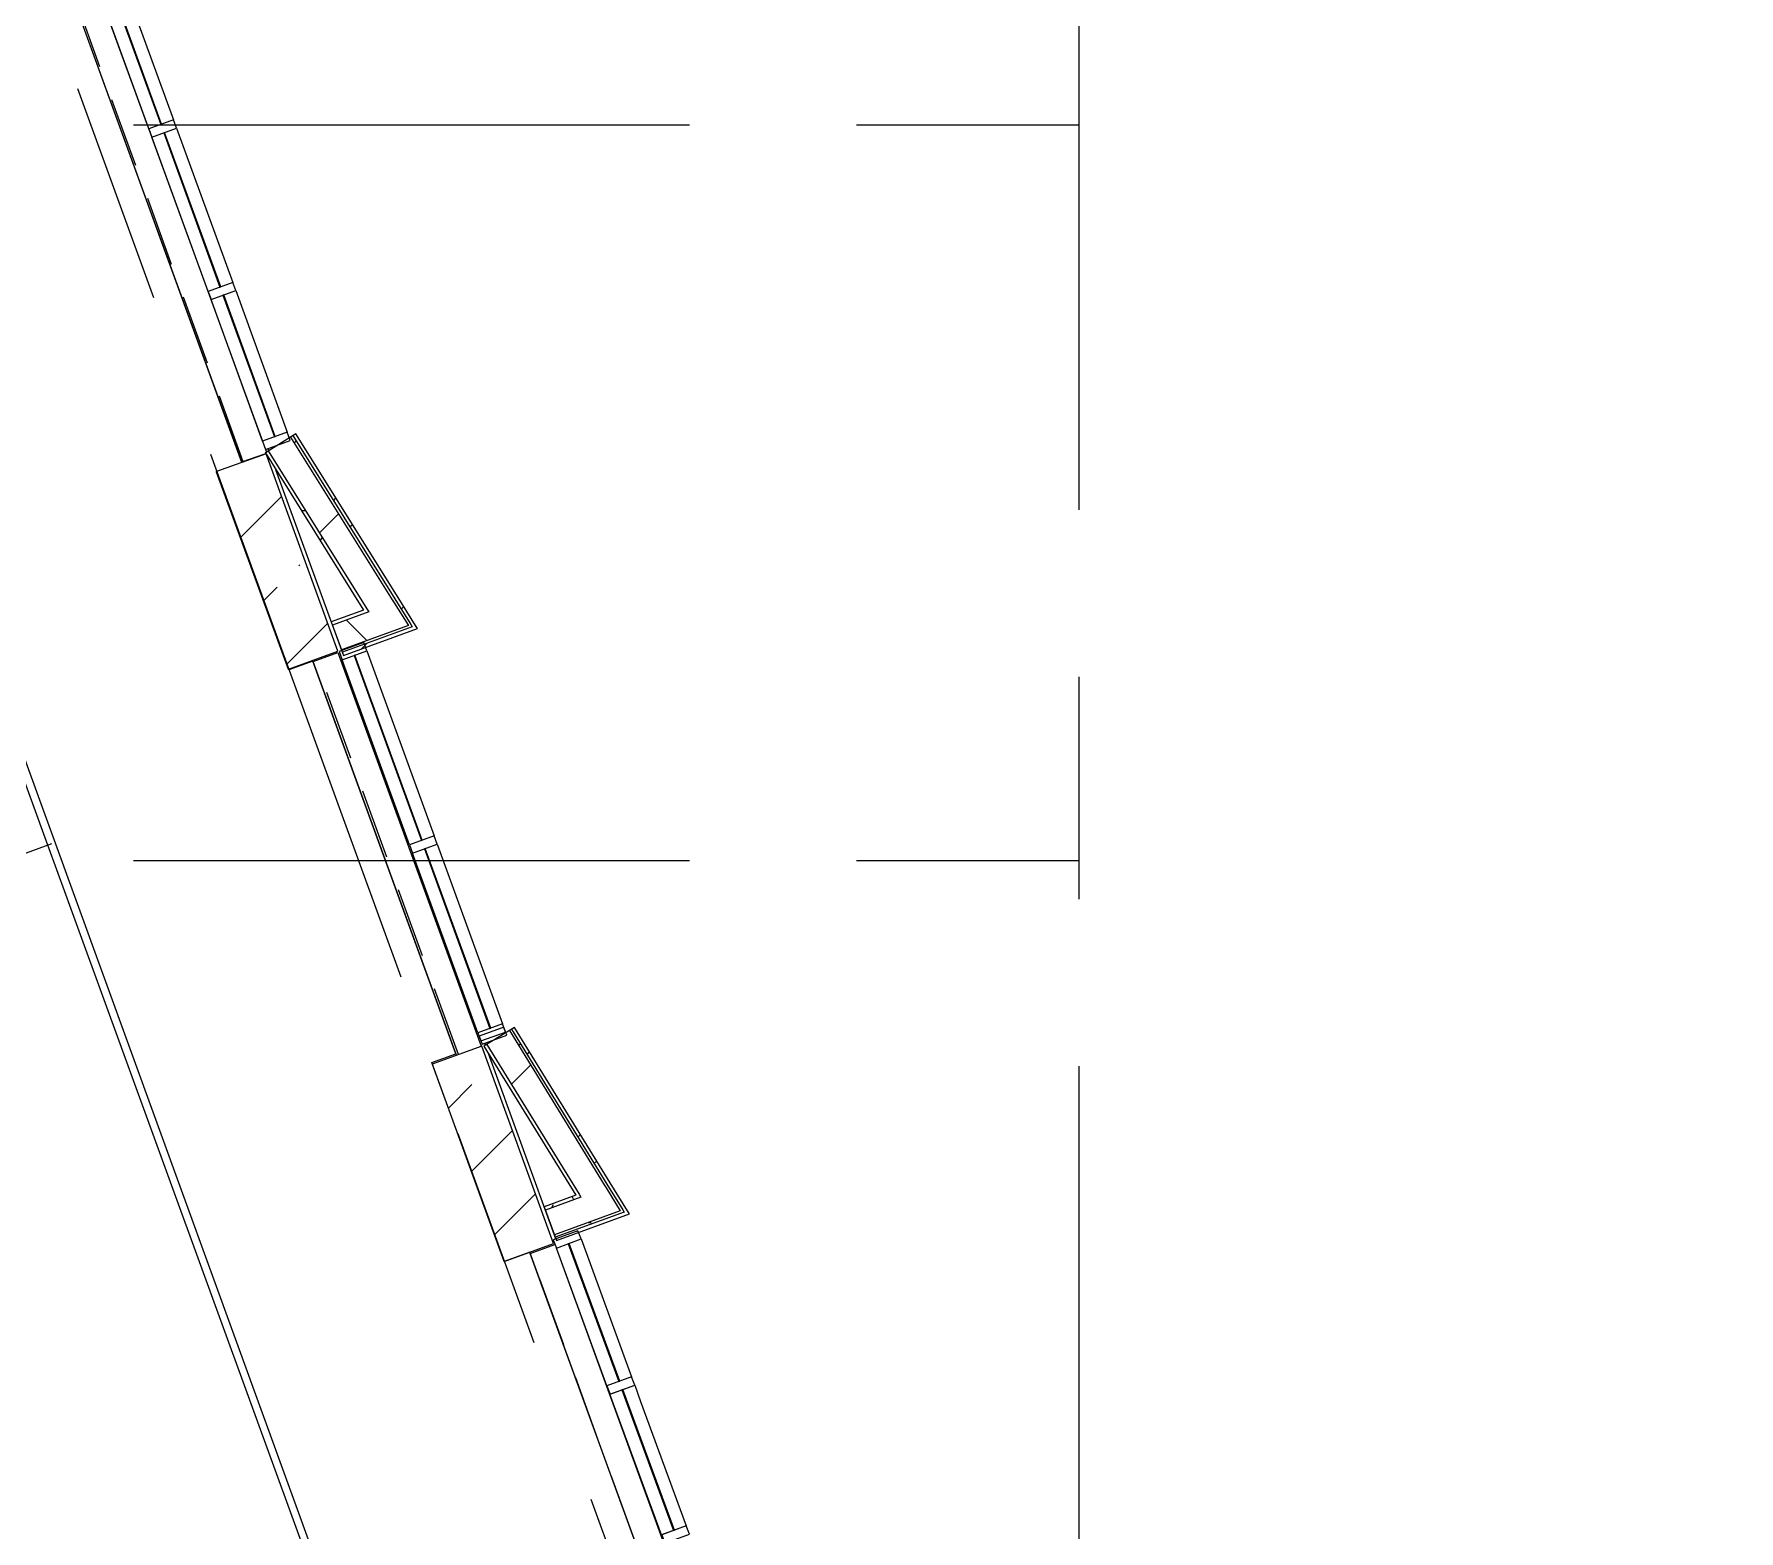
# Model space of a CAD drawing. Header units: millimetres. Extents: x 48966 to 294585, y -43515 to 30344.
# Drawn here: x 252252 to 261986, y -23910 to -15363 of the extents above; entities that cross this region are included whole.
import ezdxf

# ---------------------------------------------------------------- set-up
doc = ezdxf.new("R2010")
doc.units = ezdxf.units.MM
doc.linetypes.add('IMPORT-01 Штриховая _2 мм_', pattern=[600, 400, -200])
doc.linetypes.add('Осевые', pattern=[6350, 1270, -952.5, 3175, -952.5])
for name, color, linetype, lineweight in [('_Разделитель помещений_', 7, 'IMPORT-01 Штриховая _2 мм_', 9), ('Импосты витража', 7, 'Continuous', 9), ('Импосты витража-1', 7, 'Continuous', 18), ('Контуры', 7, 'Continuous', 9), ('Линии подступенков-1', 7, 'Continuous', 9), ('Обобщенные модели', 7, 'Continuous', 9), ('Обобщенные модели-1', 7, 'Continuous', 18), ('Общие ребра', 7, 'Continuous', 9), ('Ограждение', 7, 'Continuous', 9), ('Оси-2', 7, 'Осевые', 9), ('Перекрытия', 7, 'Continuous', 9), ('Поручни', 7, 'Continuous', 9), ('Стены', 7, 'Continuous', 9), ('Стены-1', 7, 'Continuous', 18), ('Штриховка разреза-1', 7, 'Continuous', 9)]:
    doc.layers.add(name, color=color, linetype=linetype, lineweight=lineweight)
pattern_1 = [(0, (108045.05, 0), (812.8, 203.2), [67.056, -542.544, 67.056, -542.544, -3251.2]), (0, (108045.05, 0), (812.8, 203.2), [-1219.2, 67.056, -1152.144, 67.056, -542.544, -1422.4]), (0, (108045.05, 0), (812.8, 203.2), [-3048, 67.056, -339.344, 67.056, -948.944]), (120, (108349.85, 101.6), (-582.37636, 602.30545), [67.056, -542.544, 67.056, -542.544, -3251.2]), (120, (108349.85, 101.6), (-582.37636, 602.30545), [-1219.2, 67.056, -1152.144, 67.056, -542.544, -1422.4]), (120, (108349.85, 101.6), (-582.37636, 602.30545), [-3048, 67.056, -339.344, 67.056, -948.944]), (240, (108451.45, 508), (-230.42364, -805.50545), [67.056, -542.544, 67.056, -542.544, -3251.2]), (240, (108451.45, 508), (-230.42364, -805.50545), [-1219.2, 67.056, -1152.144, 67.056, -542.544, -1422.4]), (240, (108451.45, 508), (-230.42364, -805.50545), [-3048, 67.056, -339.344, 67.056, -948.944])]
pattern_2 = [(45, (108045.05, 0), (-502.8943, 502.8943), []), (45, (108045.05, 762), (-502.8943, 502.8943), [])]
pattern_3 = [(45, (108045, 0), (-707.107, 707.107), []), (135, (108045, 0), (-707.107, -707.107), [])]
pattern_4 = [(45, (15, 0), (-493.914, 493.914), []), (45, (508.9, 0), (-493.914, 493.914), [873.125, -174.625, 6.706, -167.919])]

# ---------------------------------------------------------------- blocks, each defined once
blk = doc.blocks.new('Перекрытие на отм_5 - Перекрытие на отм_-6100-873754-План 4-го этажа на отм_ _6_600')
at = {"layer": 'Перекрытия'}
blk.add_line((143471.7, -17628.7), (145816.6, -24084.1), dxfattribs=at)
blk = doc.blocks.new('Обобщенные модели 18 - Обобщенные модели 18-1175902-План 4-го этажа на отм_ _6_600')
at = {"layer": 'Обобщенные модели'}
h = blk.add_hatch(dxfattribs=at)
h.set_pattern_fill('FP_11', color=256, style=0, pattern_type=2)
h.set_pattern_definition(pattern_4)
h.paths.add_polyline_path([(145674.7, -18989.3), (145956.6, -18886.7), (145546.1, -17759.1), (145264.2, -17861.7), (145547.5, -18640)], flags=0)
h = blk.add_hatch(dxfattribs=at)
h.set_pattern_fill('FP_11', color=256, style=0, pattern_type=2)
h.set_pattern_definition(pattern_4)
h.paths.add_polyline_path([(146905.9, -22372), (147187.8, -22269.4), (146777.4, -21141.8), (146495.5, -21244.4)], flags=0)
at = {"layer": 'Обобщенные модели-1'}
for p, q in [((145546.1, -17759.1), (145264.2, -17861.7)), ((145956.6, -18886.7), (145546.1, -17759.1)), ((145264.2, -17861.7), (145674.7, -18989.3)), ((145674.7, -18989.3), (145956.6, -18886.7)), ((146777.4, -21141.8), (146495.5, -21244.4)), ((147187.8, -22269.4), (146777.4, -21141.8)), ((146495.5, -21244.4), (146905.9, -22372)), ((146905.9, -22372), (147187.8, -22269.4))]:
    blk.add_line(p, q, dxfattribs=at)
blk = doc.blocks.new('Прямоугольный импост - Прямоугольный черный-8339206-План 4-го этажа на отм_ _6_600')
at = {"layer": 'Импосты витража-1'}
for p, q in [((0, 75), (-50, 75)), ((-50, 75), (-50, -75)), ((0, -75), (0, 75)), ((-50, -75), (0, -75))]:
    blk.add_line(p, q, dxfattribs=at)
blk = doc.blocks.new('Прямоугольный импост - Прямоугольный черный-8339212-План 4-го этажа на отм_ _6_600')
at = {"layer": 'Импосты витража-1'}
for p, q in [((0, 75), (-50, 75)), ((-50, 75), (-50, -75)), ((0, -75), (0, 75)), ((-50, -75), (0, -75))]:
    blk.add_line(p, q, dxfattribs=at)
blk = doc.blocks.new('Прямоугольный импост - Прямоугольный черный-8339250-План 4-го этажа на отм_ _6_600')
at = {"layer": 'Импосты витража-1'}
for p, q in [((-50, 75), (0, 75)), ((-50, -75), (-50, 75)), ((0, 75), (0, -75)), ((0, -75), (-50, -75))]:
    blk.add_line(p, q, dxfattribs=at)
blk = doc.blocks.new('Прямоугольный импост - Прямоугольный черный-8339177-План 4-го этажа на отм_ _6_600')
at = {"layer": 'Импосты витража-1'}
for p, q in [((-25, 75), (25, 75)), ((-25, -75), (-25, 75)), ((25, 75), (25, -75)), ((25, -75), (-25, -75))]:
    blk.add_line(p, q, dxfattribs=at)
blk = doc.blocks.new('Прямоугольный импост - Прямоугольный черный-8339167-План 4-го этажа на отм_ _6_600')
at = {"layer": 'Импосты витража'}
for p, q in [((144541.2, -15022.5), (144682.2, -14971.2)), ((144682.2, -14971.2), (145003, -15852.7)), ((144862, -15904), (144541.2, -15022.5)), ((145003, -15852.7), (144862, -15904))]:
    blk.add_line(p, q, dxfattribs=at)
blk = doc.blocks.new('Прямоугольный импост - Прямоугольный черный-8339175-План 4-го этажа на отм_ _6_600')
at = {"layer": 'Импосты витража'}
for p, q in [((145217, -16879.4), (145358, -16828.1)), ((145358, -16828.1), (145652.3, -17636.6)), ((145511.3, -17687.9), (145217, -16879.4)), ((145652.3, -17636.6), (145511.3, -17687.9))]:
    blk.add_line(p, q, dxfattribs=at)
blk = doc.blocks.new('Прямоугольный импост - Прямоугольный черный-8339381-План 4-го этажа на отм_ _6_600')
at = {"layer": 'Импосты витража-1'}
for p, q in [((-50, 75), (0, 75)), ((-50, -75), (-50, 75)), ((0, 75), (0, -75)), ((0, -75), (-50, -75))]:
    blk.add_line(p, q, dxfattribs=at)
blk = doc.blocks.new('Прямоугольный импост - Прямоугольный черный-8339158-План 4-го этажа на отм_ _6_600')
at = {"layer": 'Импосты витража-1'}
for p, q in [((-25, 75), (25, 75)), ((-25, -75), (-25, 75)), ((25, 75), (25, -75)), ((25, -75), (-25, -75))]:
    blk.add_line(p, q, dxfattribs=at)
blk = doc.blocks.new('Прямоугольный импост - Прямоугольный черный-8339144-План 4-го этажа на отм_ _6_600')
at = {"layer": 'Импосты витража'}
for p, q in [((145965.7, -18935.3), (146106.6, -18884)), ((146350.4, -19992.5), (145965.7, -18935.3)), ((146106.6, -18884), (146491.4, -19941.2)), ((146491.4, -19941.2), (146350.4, -19992.5))]:
    blk.add_line(p, q, dxfattribs=at)
blk = doc.blocks.new('Прямоугольный импост - Прямоугольный черный-8339145-План 4-го этажа на отм_ _6_600')
at = {"layer": 'Импосты витража'}
for p, q in [((146367.5, -20039.5), (146508.5, -19988.2)), ((146741, -21065.5), (146367.5, -20039.5)), ((146508.5, -19988.2), (146881.9, -21014.2)), ((146881.9, -21014.2), (146741, -21065.5))]:
    blk.add_line(p, q, dxfattribs=at)
blk = doc.blocks.new('Прямоугольный импост - Прямоугольный черный-8339219-План 4-го этажа на отм_ _6_600')
at = {"layer": 'Импосты витража'}
for p, q in [((147188.7, -22294.8), (147329.5, -22243.1)), ((147329.5, -22243.1), (147618.6, -23030.7)), ((147477.8, -23082.4), (147188.7, -22294.8)), ((147618.6, -23030.7), (147477.8, -23082.4))]:
    blk.add_line(p, q, dxfattribs=at)
blk = doc.blocks.new('Прямоугольный импост - Прямоугольный черный-8339220-План 4-го этажа на отм_ _6_600')
at = {"layer": 'Импосты витража'}
for p, q in [((147495, -23129.4), (147635.9, -23077.7)), ((147529.2, -23222.3), (147495, -23129.4)), ((147635.9, -23077.7), (147670, -23170.6))]:
    blk.add_line(p, q, dxfattribs=at)
blk = doc.blocks.new('Прямоугольный импост - Прямоугольный черный-8339227-План 4-го этажа на отм_ _6_600')
at = {"layer": 'Импосты витража'}
for p, q in [((147790, -23932.9), (147529.2, -23222.3)), ((147670, -23170.6), (147930.8, -23881.2)), ((147930.8, -23881.2), (147790, -23932.9))]:
    blk.add_line(p, q, dxfattribs=at)
blk = doc.blocks.new('Ограждение - Ограждение-7229829-План 4-го этажа на отм_ _6_600')
at = {"layer": 'Поручни'}
for p, q in [((144284.7, -19993.9), (142745.7, -15765.3)), ((144387.4, -20275.8), (144284.7, -19993.9)), ((145763.6, -24057.1), (144387.4, -20275.8))]:
    blk.add_line(p, q, dxfattribs=at)

msp = doc.modelspace()

# ---------------------------------------------------------------- hatches: boundary and pattern name
at = {"layer": 'Штриховка разреза-1'}
h = msp.add_hatch(dxfattribs=at)
h.set_pattern_fill('FP_3', color=256, style=0, pattern_type=2)
h.set_pattern_definition(pattern_3)
h.paths.add_polyline_path([(254163.4, -18662.5), (254307.5, -18610.1), (253716.4, -17664), (253589.2, -17743.5), (254152.6, -18645.2)], flags=0)
h = msp.add_hatch(dxfattribs=at)
h.set_pattern_fill('FP_1', color=256, style=0, pattern_type=2)
h.set_pattern_definition(pattern_1)
h.paths.add_polyline_path([(254388.8, -18740.1), (254403.2, -18734.9), (253729.1, -17656), (253716.4, -17664), (254326.2, -18640)], flags=0)
h = msp.add_hatch(dxfattribs=at)
h.set_pattern_fill('FP_2', color=256, style=0, pattern_type=2)
h.set_pattern_definition(pattern_2)
h.paths.add_polyline_path([(254411.3, -18747.9), (254430.5, -18740.9), (253746, -17645.4), (253729.1, -17656), (254403.2, -18734.9)], flags=0)
h = msp.add_hatch(dxfattribs=at)
h.set_pattern_fill('FP_1', color=256, style=0, pattern_type=2)
h.set_pattern_definition(pattern_1)
h.paths.add_polyline_path([(254133.4, -18652.2), (254152.6, -18645.2), (253589.2, -17743.5), (253572.2, -17754.1), (254125.8, -18640)], flags=0)
h = msp.add_hatch(dxfattribs=at)
h.set_pattern_fill('FP_3', color=256, style=0, pattern_type=2)
h.set_pattern_definition(pattern_3)
h.paths.add_polyline_path([(254007, -18879.1), (254388.8, -18740.1), (254307.5, -18610.1), (253955.7, -18738.1)], flags=0)
h = msp.add_hatch(dxfattribs=at)
h.set_pattern_fill('FP_2', color=256, style=0, pattern_type=2)
h.set_pattern_definition(pattern_2)
h.paths.add_polyline_path([(254019, -18912), (254441.4, -18758.2), (254430.5, -18740.9), (254012.1, -18893.2)], flags=0)
h = msp.add_hatch(dxfattribs=at)
h.set_pattern_fill('FP_3', color=256, style=0, pattern_type=2)
h.set_pattern_definition(pattern_3)
h.paths.add_polyline_path([(255374.1, -22004.1), (255518, -21951.7), (254965.4, -21053.4), (254837.7, -21132), (255363.4, -21986.7)], flags=0)
h = msp.add_hatch(dxfattribs=at)
h.set_pattern_fill('FP_1', color=256, style=0, pattern_type=2)
h.set_pattern_definition(pattern_1)
h.paths.add_polyline_path([(255598.2, -22082.1), (255612.6, -22076.9), (254978.2, -21045.5), (254965.4, -21053.4), (255560.9, -22021.5)], flags=0)
h = msp.add_hatch(dxfattribs=at)
h.set_pattern_fill('FP_2', color=256, style=0, pattern_type=2)
h.set_pattern_definition(pattern_2)
h.paths.add_polyline_path([(255620.6, -22089.9), (255639.8, -22082.9), (254995.2, -21035), (254978.2, -21045.5), (255612.6, -22076.9)], flags=0)
h = msp.add_hatch(dxfattribs=at)
h.set_pattern_fill('FP_1', color=256, style=0, pattern_type=2)
h.set_pattern_definition(pattern_1)
h.paths.add_polyline_path([(255171.3, -22077.9), (255374.1, -22004.1), (255363.4, -21986.7), (255164.4, -22059.1)], flags=0)
h = msp.add_hatch(dxfattribs=at)
h.set_pattern_fill('FP_1', color=256, style=0, pattern_type=2)
h.set_pattern_definition(pattern_1)
h.paths.add_polyline_path([(255227.7, -22232.9), (255620.6, -22089.9), (255612.6, -22076.9), (255222.6, -22218.8)], flags=0)

# ---------------------------------------------------------------- linework, layer by layer
at = {"layer": '_Разделитель помещений_'}
for p, q in [((253446.4, -17806.3), (252423.2, -14986.6)), ((254674.4, -21190.2), (253855.8, -18934.3)), ((255685.4, -23976.1), (255083.8, -22318.2))]:
    msp.add_line(p, q, dxfattribs=at)
at = {"layer": 'Контуры'}
msp.add_line((249559.2, -21002.3), (252354, -19985.1), dxfattribs=at)
at = {"layer": 'Линии подступенков-1'}
msp.add_line((249559.2, -21002.3), (252354, -19985.1), dxfattribs=at)
at = {"layer": 'Общие ребра'}
for p, q in [((253716.4, -17664), (254296.7, -18592.7)), ((253729.1, -17656), (254311.1, -18587.5)), ((253589.2, -17743.5), (254152.6, -18645.2)), ((254311.1, -18587.5), (254403.2, -18734.9)), ((254163.4, -18662.5), (253955.7, -18738.1)), ((254152.6, -18645.2), (254163.4, -18662.5)), ((254296.7, -18592.7), (254307.5, -18610.1)), ((254307.5, -18610.1), (254388.8, -18740.1)), ((254388.8, -18740.1), (254007, -18879.1)), ((254411.3, -18747.9), (254012.1, -18893.2)), ((254403.2, -18734.9), (254411.3, -18747.9)), ((254007.1, -18879.2), (254007.8, -18881.1)), ((254965.4, -21053.4), (255507.3, -21934.3)), ((254978.2, -21045.5), (255521.7, -21929.1)), ((254837.7, -21132), (255363.4, -21986.7)), ((255363.4, -21986.7), (255374.1, -22004.1)), ((255507.3, -21934.3), (255518, -21951.7)), ((255518, -21951.7), (255598.2, -22082.1)), ((255521.7, -21929.1), (255612.6, -22076.9)), ((255374.1, -22004.1), (255171.3, -22077.9)), ((255598.2, -22082.1), (255222.6, -22218.8)), ((255620.6, -22089.9), (255227.7, -22232.9)), ((255612.6, -22076.9), (255620.6, -22089.9))]:
    msp.add_line(p, q, dxfattribs=at)
at = {"layer": 'Оси-2'}
for p, q in [((237296.3, 26095.3), (261985.6, -41737.8)), ((258216.7, 25417.1), (258216.7, -41737.8)), ((258216.7, -15882.9), (199731.8, -15882.9)), ((258216.7, -20082.9), (199731.8, -20082.9))]:
    msp.add_line(p, q, dxfattribs=at)
at = {"layer": 'Перекрытия'}
for p, q in [((253437.9, -17809.4), (252413.7, -14990.1)), ((251448.5, -17440.8), (253861.7, -24084.1)), ((253592.9, -17741.2), (253588.6, -17729.4)), ((253706.1, -18993), (253294.4, -17862.1)), ((254008.4, -18883), (253632.9, -17851.3)), ((253843.6, -18943), (253706.1, -18993)), ((254660, -21185.9), (253843.6, -18943)), ((254522.4, -21236), (254660, -21185.9)), ((254829, -21137.3), (254824.8, -21125.9)), ((255231.2, -22242.5), (254845.6, -21183)), ((254935.9, -22372), (254522.4, -21236)), ((255081.9, -22318.9), (254935.9, -22372)), ((255686.1, -23978.9), (255081.9, -22318.9))]:
    msp.add_line(p, q, dxfattribs=at)
at = {"layer": 'Стены'}
for p, q in [((253438.8, -17806.5), (252417.9, -15001.5)), ((252578.2, -15000.3), (253578.9, -17749.9)), ((253438.8, -17806.5), (253574.2, -17757.2)), ((253572.2, -17754.1), (253578.9, -17749.9)), ((253574.2, -17757.2), (253572.2, -17754.1)), ((253844.5, -18945.4), (253986.4, -18893.7)), ((254663, -21194.3), (253844.5, -18945.4)), ((253986.4, -18893.7), (254804.9, -21142.7)), ((255084.3, -22325.4), (255226, -22273.8)), ((255686.1, -23978.9), (255084.3, -22325.4)), ((255248.5, -22335), (255852.1, -23993.4))]:
    msp.add_line(p, q, dxfattribs=at)
at = {"layer": 'Стены-1'}
for p, q in [((252654.4, -14997.7), (252975.2, -15879.2)), ((252979.9, -15877.5), (252659.1, -14996)), ((252975.2, -15879.2), (252979.9, -15877.5)), ((252997, -15924.5), (252992.3, -15926.2)), ((252992.3, -15926.2), (253313.1, -16807.6)), ((253317.8, -16805.9), (252997, -15924.5)), ((253313.1, -16807.6), (253317.8, -16805.9)), ((253334.9, -16852.9), (253330.2, -16854.6)), ((253330.2, -16854.6), (253624.5, -17663.1)), ((253629.2, -17661.4), (253334.9, -16852.9)), ((253746, -17645.4), (253572.2, -17754.1)), ((253624.5, -17663.1), (253629.2, -17661.4)), ((254330.3, -18580.5), (253746, -17645.4)), ((253572.2, -17754.1), (254133.4, -18652.2)), ((253294.3, -17861.7), (253292.4, -17862.4)), ((253292.4, -17862.4), (253702.8, -18990)), ((253704.7, -18989.3), (253294.3, -17861.7)), ((254430.5, -18740.9), (254330.3, -18580.5)), ((254133.4, -18652.2), (253948.9, -18719.3)), ((253948.9, -18719.3), (254007.1, -18879.2)), ((254019, -18912), (254441.4, -18758.2)), ((254441.4, -18758.2), (254430.5, -18740.9)), ((254007.8, -18881.1), (254019, -18912)), ((254083.5, -18908.8), (254078.8, -18910.6)), ((254078.8, -18910.6), (254463.6, -19967.7)), ((254468.3, -19966), (254083.5, -18908.8)), ((253702.8, -18990), (253704.7, -18989.3)), ((254463.6, -19967.7), (254468.3, -19966)), ((254485.4, -20013), (254480.7, -20014.7)), ((254480.7, -20014.7), (254854.2, -21040.7)), ((254858.9, -21039), (254485.4, -20013)), ((254995.2, -21035), (254820.6, -21142.4)), ((254854.2, -21040.7), (254858.9, -21039)), ((255540.8, -21922.1), (254995.2, -21035)), ((254820.6, -21142.4), (255344.2, -21993.7)), ((255344.2, -21993.7), (255164.4, -22059.1)), ((255639.8, -22082.9), (255540.8, -21922.1)), ((255164.4, -22059.1), (255234.6, -22251.7)), ((255650.5, -22100.3), (255639.8, -22082.9)), ((255234.6, -22251.7), (255650.5, -22100.3)), ((255306.5, -22268.1), (255301.8, -22269.8)), ((255301.8, -22269.8), (255590.9, -23057.4)), ((255595.6, -23055.7), (255306.5, -22268.1)), ((255590.9, -23057.4), (255595.6, -23055.7)), ((255612.8, -23102.6), (255608.1, -23104.4)), ((255608.1, -23104.4), (255903.1, -23907.9)), ((255907.8, -23906.2), (255612.8, -23102.6)), ((255903.1, -23907.9), (255907.8, -23906.2))]:
    msp.add_line(p, q, dxfattribs=at)

# ---------------------------------------------------------------- block references
at = {"layer": 'Импосты витража'}
for name, p in [('Прямоугольный импост - Прямоугольный черный-8339167-План 4-го этажа на отм_ _6_600', (108045, 0)), ('Прямоугольный импост - Прямоугольный черный-8339167-План 4-го этажа на отм_ _6_600', (108383, -928.4)), ('Прямоугольный импост - Прямоугольный черный-8339175-План 4-го этажа на отм_ _6_600', (108045, 0)), ('Прямоугольный импост - Прямоугольный черный-8339144-План 4-го этажа на отм_ _6_600', (108045, 0)), ('Прямоугольный импост - Прямоугольный черный-8339145-План 4-го этажа на отм_ _6_600', (108045, 0)), ('Прямоугольный импост - Прямоугольный черный-8339219-План 4-го этажа на отм_ _6_600', (108045, 0)), ('Прямоугольный импост - Прямоугольный черный-8339220-План 4-го этажа на отм_ _6_600', (108045, 0)), ('Прямоугольный импост - Прямоугольный черный-8339227-План 4-го этажа на отм_ _6_600', (108045, 0))]:
    msp.add_blockref(name, p, dxfattribs=at)
at = {"layer": 'Импосты витража', "extrusion": (0, 0, -1)}
for name, p, rotation in [('Прямоугольный импост - Прямоугольный черный-8339177-План 4-го этажа на отм_ _6_600', (-252986.1, -15901.8), 250.0000000000006), ('Прямоугольный импост - Прямоугольный черный-8339177-План 4-го этажа на отм_ _6_600', (-253324, -16830.2), 250.0000000000006), ('Прямоугольный импост - Прямоугольный черный-8339250-План 4-го этажа на отм_ _6_600', (-253643.9, -17709.2), 250.0000000000006), ('Прямоугольный импост - Прямоугольный черный-8339158-План 4-го этажа на отм_ _6_600', (-254474.5, -19990.3), 250.0000000000006), ('Прямоугольный импост - Прямоугольный черный-8339158-План 4-го этажа на отм_ _6_600', (-254865.1, -21063.4), 250.0000000000006), ('Прямоугольный импост - Прямоугольный черный-8339381-План 4-го этажа на отм_ _6_600', (-254880.5, -21105.7), 250.0000000000006), ('Прямоугольный импост - Прямоугольный черный-8339177-План 4-го этажа на отм_ _6_600', (-255601.9, -23080), 249.8415281392675), ('Прямоугольный импост - Прямоугольный черный-8339250-План 4-го этажа на отм_ _6_600', (-255922.7, -23954), 249.8415281392675)]:
    msp.add_blockref(name, p, dxfattribs=dict(at, rotation=rotation))
at = {"layer": 'Импосты витража'}
for name, p, rotation in [('Прямоугольный импост - Прямоугольный черный-8339206-План 4-го этажа на отм_ _6_600', (254064.1, -18862.7), 109.9999999999994), ('Прямоугольный импост - Прямоугольный черный-8339212-План 4-го этажа на отм_ _6_600', (255286.9, -22222), 110.1584718607325)]:
    msp.add_blockref(name, p, dxfattribs=dict(at, rotation=rotation))
at = {"layer": 'Обобщенные модели'}
msp.add_blockref('Обобщенные модели 18 - Обобщенные модели 18-1175902-План 4-го этажа на отм_ _6_600', (108030, 0), dxfattribs=at)
at = {"layer": 'Ограждение'}
msp.add_blockref('Ограждение - Ограждение-7229829-План 4-го этажа на отм_ _6_600', (108045, 0), dxfattribs=at)
at = {"layer": 'Перекрытия'}
msp.add_blockref('Перекрытие на отм_5 - Перекрытие на отм_-6100-873754-План 4-го этажа на отм_ _6_600', (108045, 0), dxfattribs=at)

doc.saveas('drawing.dxf')
